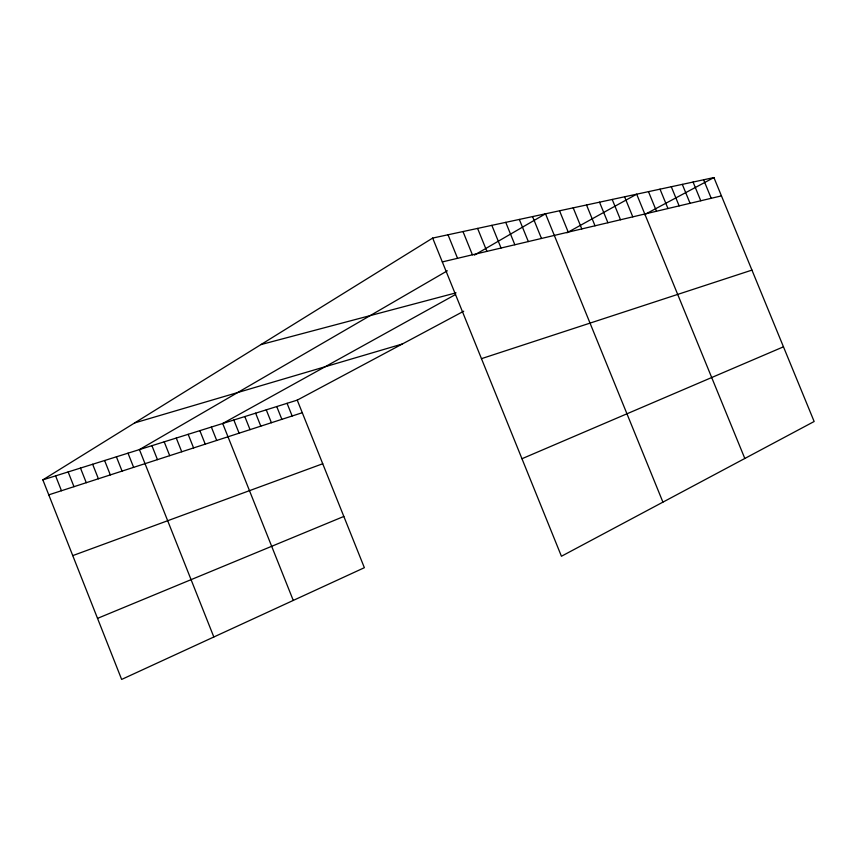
<?xml version="1.0" encoding="UTF-8"?>
<svg xmlns="http://www.w3.org/2000/svg" width="857" height="857" viewBox="0 0 857 857"><rect width="100%" height="100%" fill="white"/><g stroke="black" fill="none" stroke-linecap="round" stroke-linejoin="round"><path stroke-width="1.29" d="M463.723 311.209L297.24 400.133L364.364 567.698L121.64 679.43L42.85 479.866L432.667 238.075L713.924 177.57L814.15 421.505L561.431 556.257L432.667 238.075M447.333 270.812L139.434 449.593L213.832 636.987M474.382 255.107L545.523 213.8L662.922 502.138M455.538 294.519L222.691 423.497L293.265 600.425M566.98 232.793L636.676 194.185L744.819 458.474M644.453 214.679L713.924 177.57M521.967 458.731L783.459 346.817M97.527 618.368L343.828 516.45M72.759 555.615L322.725 463.755M481.463 358.665L751.943 270.105M48.763 494.853L302.275 412.72M42.85 479.866L297.24 400.133M134.678 422.908L402.351 343.989M260.957 344.578L456.042 292.837M442.319 261.921L721.444 195.878M703.618 179.788L711.214 198.299M693.077 182.059L700.758 200.774M682.311 184.373L690.067 203.302M671.288 186.74L679.14 205.884M660.019 189.172L667.957 208.53M648.481 191.647L656.505 211.24M624.592 196.789L632.787 216.853M612.209 199.456L620.5 219.756M599.525 202.177L607.913 222.734M586.52 204.973L595.015 225.787M573.194 207.844L581.796 228.915M559.535 210.779L568.234 232.129M532.572 216.585L541.474 238.46M519.321 219.435L528.319 241.567M505.748 222.349L514.843 244.759M491.843 225.348L501.045 248.016M477.595 228.412L486.905 251.369M462.994 231.551L472.411 254.797M448.018 234.775L457.552 258.311M287.063 403.315L292.151 416.009M276.747 406.55L281.857 419.341M266.259 409.839L271.412 422.726M255.622 413.17L260.807 426.154M244.813 416.556L250.04 429.646M233.832 420.005L239.103 433.192M211.358 427.043L216.703 440.444M199.852 430.653L205.241 444.162M188.165 434.317L193.586 447.932M176.274 438.045L181.738 451.778M164.201 441.826L169.707 455.678M151.925 445.683L157.463 459.641M128.004 453.171L133.628 467.354M116.402 456.813L122.069 471.104M104.608 460.509L110.317 474.917M92.642 464.258L98.394 478.774M80.483 468.072L86.278 482.705M68.142 471.939L73.97 486.69M55.598 475.871L61.468 490.74"/></g></svg>
